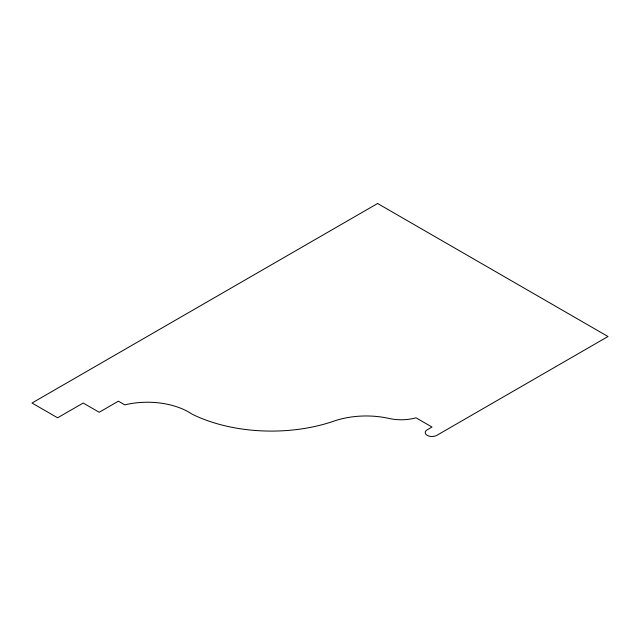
<?xml version="1.0" encoding="UTF-8"?>
<svg xmlns="http://www.w3.org/2000/svg" width="640" height="640" viewBox="0 0 640 640"><rect width="100%" height="100%" fill="white"/><g stroke="black" fill="none" stroke-linecap="round" stroke-linejoin="round"><path stroke-width="0.96" d="M377.6 203.496L32 403.024L57.6 417.808L83.2 403.024L99.2 412.264L118.4 401.176L124.8 404.872A58.536 33.8 0 0 1 192 414.112A121.84 70.344 0 0 0 332.8 421.504A62.984 36.368 0 0 1 388.368 418.296A33.76 19.496 0 0 0 416 417.808L432 427.04L427.2 429.816A6.792 3.92 0 0 0 427.2 435.36A6.792 3.92 0 0 0 436.8 435.36L608 336.512L377.6 203.496"/></g></svg>
